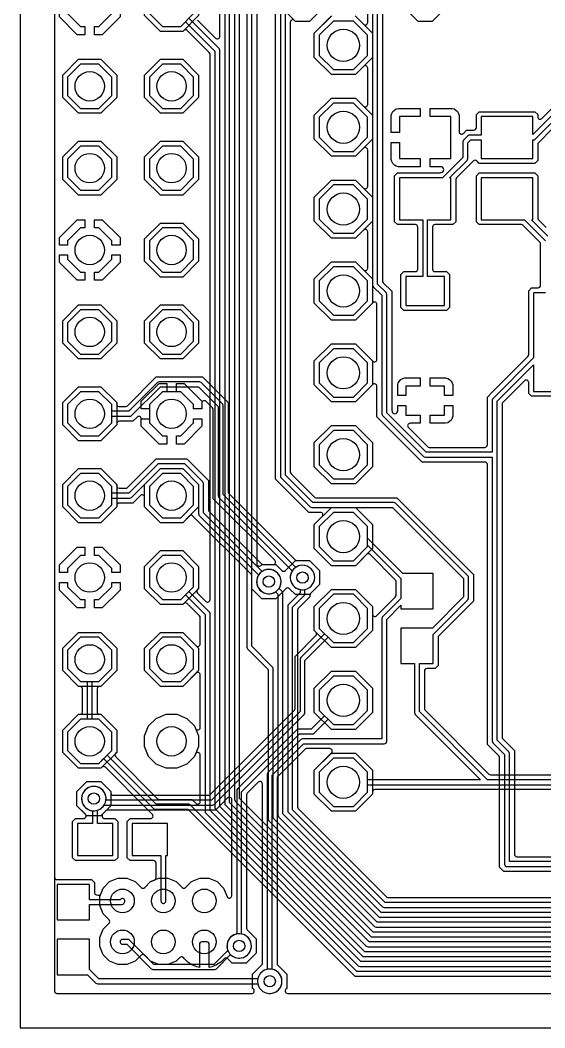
# Model space of a CAD drawing. Header units: millimetres. Extents: x 3.9 to 76.2, y 2.5 to 68.2.
# Drawn here: x 3.94 to 20.22, y 2.54 to 33.8 of the extents above; entities that cross this region are included whole.
import ezdxf

# ---------------------------------------------------------------- set-up
doc = ezdxf.new("R2010")
doc.units = ezdxf.units.MM

msp = doc.modelspace()

# ---------------------------------------------------------------- linework, layer by layer
at = {"layer": '16_copper'}
for points in [[(5.002, 67.064), (5.002, 7.217, 0.414214), (5.078, 7.14), (6.151, 7.14), (6.24, 7.051), (6.24, 6.743, 0.374459), (6.306, 6.667), (6.311, 6.667, 0.512058), (6.447, 6.714), (6.514, 6.876), (6.713, 7.075), (6.972, 7.182), (7.252, 7.182), (7.511, 7.075), (7.693, 6.893, 0.414214), (7.801, 6.893), (7.983, 7.075), (8.106, 7.126, 0.303351), (8.153, 7.196), (8.153, 7.653, 0.414214), (8.077, 7.73), (7.349, 7.73), (7.26, 7.819), (7.26, 8.945), (7.349, 9.034), (7.984, 9.034, 0.668179), (8.038, 9.164), (7.877, 9.326), (6.581, 10.622, 0.414222), (6.473, 10.622), (6.443, 10.592), (5.749, 10.592), (5.258, 11.083), (5.258, 11.777), (5.749, 12.268, 0.572064), (5.867, 12.344), (5.867, 13.056, 0.414214), (5.791, 13.132), (5.749, 13.132), (5.258, 13.623), (5.258, 14.317), (5.749, 14.808), (6.443, 14.808), (6.934, 14.317), (6.934, 13.623), (6.443, 13.132, 0.572064), (6.325, 13.056), (6.325, 12.344, 0.414214), (6.401, 12.268), (6.443, 12.268), (6.934, 11.777), (6.934, 11.083, 0.572085), (6.904, 10.945), (8.2, 9.649, 0.198912), (8.254, 9.627), (9.269, 9.627), (9.395, 9.501, 0.668179), (9.525, 9.555), (9.525, 11.003, 0.820685), (9.378, 11.032), (9.347, 10.955), (9.111, 10.719), (8.803, 10.592), (8.469, 10.592), (8.161, 10.719), (7.925, 10.955), (7.798, 11.263), (7.798, 11.597), (7.925, 11.905), (8.161, 12.141), (8.469, 12.268), (8.803, 12.268), (9.111, 12.141), (9.347, 11.905), (9.378, 11.828, 0.820685), (9.525, 11.857), (9.525, 13.49, 0.668179), (9.395, 13.544), (8.983, 13.132), (8.289, 13.132), (7.798, 13.623), (7.798, 14.317), (8.289, 14.808), (8.983, 14.808), (9.395, 14.396, 0.668179), (9.525, 14.45), (9.525, 15.266, 0.198912), (9.503, 15.32), (9.121, 15.702, 0.414222), (9.013, 15.702), (8.983, 15.672), (8.289, 15.672), (7.798, 16.163), (7.798, 16.857), (8.289, 17.348), (8.983, 17.348), (9.474, 16.857), (9.474, 16.163, 0.572085), (9.444, 16.025), (9.7, 15.77, 0.668179), (9.83, 15.823), (9.83, 32.741, 0.198912), (9.807, 32.795), (9.121, 33.482, 0.414222), (9.013, 33.482), (8.983, 33.452), (8.289, 33.452), (7.798, 33.943)], [(14.876, 41.929), (14.876, 25.584, 0.198912), (14.899, 25.53), (15.164, 25.265), (15.164, 21.59, 0.198912), (15.186, 21.536), (16.456, 20.266, 0.198912), (16.51, 20.244), (18.593, 20.244), (18.593, 11.43, 0.198912), (18.615, 11.376), (18.974, 11.017), (18.974, 7.62, 0.414214), (19.05, 7.544), (38.068, 7.544), (39.697, 5.915, 0.198912), (39.751, 5.893), (42.281, 5.893)], [(20.244, 25.345), (19.875, 25.345), (19.875, 23.329), (18.615, 22.069, 0.198912), (18.593, 22.015), (18.593, 20.396), (16.542, 20.396), (15.316, 21.622), (15.316, 25.297, 0.198912), (15.294, 25.351), (15.029, 25.616), (15.029, 41.898)], [(15.181, 41.803), (15.181, 25.71, 0.198912), (15.204, 25.656), (15.469, 25.391), (15.469, 21.716, 0.128235), (15.478, 21.679), (15.48, 21.677, 0.979353), (15.656, 21.681), (15.656, 21.848), (15.91, 21.848), (15.91, 21.55), (16.358, 21.55), (16.358, 21.296), (16.041, 21.296, 0.668179), (15.987, 21.166), (16.582, 20.571, 0.198912), (16.636, 20.549), (18.364, 20.549, 0.414214), (18.44, 20.625), (18.44, 22.11), (18.597, 22.266), (19.7, 23.369, 0.198912), (19.723, 23.423), (19.723, 25.408), (19.812, 25.497), (20.015, 25.497, 0.414214), (20.091, 25.574), (20.091, 26.864, 0.198912), (20.069, 26.918), (19.551, 27.435, 0.198912), (19.498, 27.458), (18.187, 27.458), (18.098, 27.547), (18.098, 28.973), (18.187, 29.062), (19.913, 29.062), (20.002, 28.973), (20.002, 27.662, 0.198912), (20.025, 27.609), (20.266, 27.367, 0.414214)], [(10.973, 39.465), (10.973, 14.351, 0.198912), (10.995, 14.297), (11.633, 13.659), (11.633, 9.018, 0.198912), (11.656, 8.965), (14.934, 5.687, 0.198912), (14.987, 5.664), (26.994, 5.664)], [(27.026, 5.817), (15.019, 5.817), (11.786, 9.05), (11.786, 13.691, 0.198912), (11.763, 13.744), (11.125, 14.383), (11.125, 39.497, 0.198912)], [(10.592, 37.306), (10.592, 9.629, 0.198912), (10.614, 9.575), (14.807, 5.382, 0.198912), (14.861, 5.359), (26.868, 5.359), (27.201, 5.026, 0.198912), (27.255, 5.004), (30.48, 5.004), (30.488, 5.005, 0.169977), (30.534, 5.026), (31.541, 6.034, 0.996926), (31.961, 6.665), (31.918, 6.69, 0.764883), (31.434, 6.141), (30.448, 5.156), (27.287, 5.156), (26.953, 5.489, 0.198912), (26.899, 5.512), (14.893, 5.512), (10.744, 9.66), (10.744, 37.338, 0.198912)], [(10.287, 35.071), (10.287, 9.503, 0.198912), (10.309, 9.449), (14.681, 5.077, 0.198912), (14.735, 5.055), (26.461, 5.055), (26.794, 4.721, 0.198912), (26.848, 4.699), (31.445, 4.699), (31.454, 4.7, 0.169977), (31.499, 4.721), (32.811, 6.034, 0.996926), (33.231, 6.665), (33.188, 6.69, 0.764883), (32.704, 6.141), (31.414, 4.851), (26.879, 4.851), (26.546, 5.185, 0.198912), (26.492, 5.207), (14.767, 5.207), (10.439, 9.534), (10.439, 35.103, 0.198912)], [(9.444, 33.805), (10.005, 33.245, 0.668179), (10.135, 33.299), (10.135, 34.977, 0.198912)], [(11.278, 34.951), (11.278, 16.939, 0.668189), (11.408, 16.885), (11.436, 16.914), (11.876, 16.914), (12.061, 16.729, 0.414214), (12.168, 16.729), (12.48, 17.041), (12.92, 17.041), (13.231, 16.73), (13.231, 16.29), (12.951, 16.011, 0.198912), (12.929, 15.957), (12.929, 15.907), (12.57, 15.549, 0.198912), (12.548, 15.495), (12.548, 9.397, 0.198912), (12.57, 9.343), (15.312, 6.601, 0.198912), (15.366, 6.579), (27.387, 6.579, 0.198912)], [(14.344, 33.922), (14.594, 33.672, 0.668179), (14.724, 33.726), (14.724, 34.854, 0.668179)], [(7.95, 34.006), (8.352, 33.604), (8.92, 33.604), (9.067, 33.751), (9.982, 32.836), (9.982, 9.376, 0.198912), (10.005, 9.322), (14.555, 4.772, 0.198912), (14.609, 4.75), (26.334, 4.75)], [(26.366, 4.902), (14.64, 4.902), (10.135, 9.408), (10.135, 32.868, 0.198912), (10.112, 32.921), (9.175, 33.859)], [(37.974, 7.391), (18.955, 7.391), (18.821, 7.525), (18.821, 10.923, 0.198912), (18.799, 10.977), (18.44, 11.335), (18.44, 20.015, 0.414214), (18.364, 20.091), (16.415, 20.091), (15.011, 21.495), (15.011, 22.441, 0.668179), (14.881, 22.495), (14.344, 21.958), (13.596, 21.958), (13.068, 22.486), (13.068, 23.234), (13.596, 23.762), (14.344, 23.762), (14.881, 23.225, 0.668179), (15.011, 23.279), (15.011, 24.981, 0.668179), (14.881, 25.035), (14.344, 24.498), (13.596, 24.498), (13.068, 25.026), (13.068, 25.774), (13.596, 26.302), (14.344, 26.302), (14.594, 26.052, 0.668179), (14.724, 26.106), (14.724, 27.234, 0.668179), (14.594, 27.288), (14.344, 27.038), (13.596, 27.038), (13.068, 27.566), (13.068, 28.314), (13.596, 28.842), (14.344, 28.842), (14.594, 28.592, 0.668179), (14.724, 28.646), (14.724, 29.774, 0.668179), (14.594, 29.828), (14.344, 29.578), (13.596, 29.578), (13.068, 30.106), (13.068, 30.854), (13.596, 31.382), (14.344, 31.382), (14.594, 31.132, 0.668179), (14.724, 31.186), (14.724, 32.314, 0.668179), (14.594, 32.368), (14.344, 32.118), (13.596, 32.118), (13.068, 32.646), (13.068, 33.394), (13.596, 33.922)], [(20.456, 30.426), (20.025, 29.995, 0.198912), (20.002, 29.941), (20.002, 29.447), (19.913, 29.358), (18.187, 29.358), (18.113, 29.432, 0.414214), (18.005, 29.432), (17.827, 29.254), (17.485, 28.911, 0.198912), (17.462, 28.858), (17.462, 27.547), (17.373, 27.458), (16.815, 27.458, 0.414214), (16.739, 27.381), (16.739, 26.079, 0.414214), (16.815, 26.002), (17.173, 26.002), (17.262, 25.913), (17.262, 24.887), (17.173, 24.798), (15.847, 24.798), (15.758, 24.887), (15.758, 25.913), (15.847, 26.002), (16.205, 26.002, 0.414214), (16.281, 26.079), (16.281, 27.381, 0.414214), (16.205, 27.458), (15.647, 27.458), (15.558, 27.547), (15.558, 28.973), (15.647, 29.062), (16.958, 29.062, 0.14431), (16.999, 29.075), (17.004, 29.079, 0.971919), (16.999, 29.256), (16.662, 29.256), (16.662, 29.51), (17.31, 29.51), (17.31, 30.81), (16.662, 30.81), (16.662, 31.064), (17.343, 31.064), (17.408, 31.047), (17.466, 31.013), (17.513, 30.966), (17.547, 30.908), (17.564, 30.843), (17.564, 30.339, 0.668179), (17.694, 30.286), (17.797, 30.389), (18.021, 30.389, 0.414214), (18.098, 30.465), (18.098, 30.873), (18.187, 30.962), (19.913, 30.962), (20.002, 30.873), (20.002, 30.803, 0.668179), (20.132, 30.749), (20.651, 31.267)], [(20.691, 31.092), (19.85, 30.251), (19.85, 30.81), (18.25, 30.81), (18.25, 30.236), (17.892, 30.236, 0.198912), (17.838, 30.214), (17.701, 30.077, 0.198912), (17.678, 30.023), (17.678, 29.536), (17.052, 28.91), (15.71, 28.91), (15.71, 27.61), (16.434, 27.61), (16.434, 25.85), (15.91, 25.85), (15.91, 24.95), (17.11, 24.95), (17.11, 25.85), (16.586, 25.85), (16.586, 27.61), (17.31, 27.61), (17.31, 28.91), (17.268, 28.91), (17.808, 29.451, 0.198912), (17.831, 29.505), (17.831, 29.991), (17.923, 30.084), (18.25, 30.084), (18.25, 29.51), (19.85, 29.51), (19.85, 30.084, 0.255689), (19.921, 30.106), (20.777, 30.962)], [(38.1, 7.696), (19.126, 7.696), (19.126, 11.049, 0.198912), (19.104, 11.103), (18.745, 11.462), (18.745, 21.983), (19.875, 23.113), (19.875, 22.285), (20.765, 22.285)], [(20.828, 22.133), (19.812, 22.133), (19.723, 22.222), (19.723, 22.561, 0.668179), (19.593, 22.615), (18.92, 21.943, 0.198912), (18.898, 21.889), (18.898, 11.556, 0.198912), (18.92, 11.502), (19.279, 11.144), (19.279, 7.925, 0.414214), (19.355, 7.849), (38.195, 7.849)], [(26.213, 4.597), (14.514, 4.597), (9.83, 9.282), (9.83, 15.392, 0.198912), (9.807, 15.446), (9.175, 16.079), (9.322, 16.226), (9.322, 16.794), (8.92, 17.196), (8.352, 17.196), (7.95, 16.794), (7.95, 16.226), (8.352, 15.824), (8.92, 15.824), (9.067, 15.971), (9.677, 15.361), (9.677, 9.25, 0.198912), (9.7, 9.196), (14.429, 4.467, 0.198912), (14.482, 4.445), (26.181, 4.445)], [(27.569, 6.426), (15.272, 6.426), (12.395, 9.303), (12.395, 15.589), (12.754, 15.948, 0.198912), (12.776, 16.002), (12.776, 16.139, 0.996924), (12.626, 16.882), (12.578, 16.869, 0.764884), (12.624, 16.139), (12.624, 16.034), (12.265, 15.675, 0.198912), (12.243, 15.621), (12.243, 9.271, 0.198912), (12.265, 9.217), (15.186, 6.296, 0.198912), (15.24, 6.274), (27.569, 6.274)], [(27.356, 6.121), (15.145, 6.121), (12.09, 9.176), (12.09, 16.025, 0.198912), (12.068, 16.078), (11.972, 16.174, 0.996926), (11.341, 16.594), (11.316, 16.551, 0.764883), (11.864, 16.067), (11.938, 15.993), (11.938, 9.145, 0.198912), (11.96, 9.091), (15.06, 5.991, 0.198912), (15.114, 5.969), (27.324, 5.969)], [(25.883, 4.293), (14.388, 4.293), (9.228, 9.452, 0.198912), (9.175, 9.474), (8.16, 9.474), (6.635, 10.999), (6.782, 11.146), (6.782, 11.714), (6.38, 12.116), (6.172, 12.116), (6.172, 13.284), (6.38, 13.284), (6.782, 13.686), (6.782, 14.254), (6.38, 14.656), (5.812, 14.656), (5.41, 14.254), (5.41, 13.686), (5.812, 13.284), (6.02, 13.284), (6.02, 12.116), (5.812, 12.116), (5.41, 11.714), (5.41, 11.146), (5.812, 10.744), (6.38, 10.744), (6.527, 10.891), (8.074, 9.344, 0.198912), (8.128, 9.322), (9.143, 9.322), (14.302, 4.163, 0.198912), (14.356, 4.14), (25.851, 4.14)]]:
    msp.add_lwpolyline(points, format="xyb", dxfattribs=at)
for points in [[(5.707, 33.35), (5.156, 33.901), (5.156, 34.138), (5.41, 34.138), (5.41, 34.006), (5.812, 33.604), (5.944, 33.604), (5.944, 33.35)], [(6.248, 33.35), (6.248, 33.604), (6.38, 33.604), (6.782, 34.006), (6.782, 34.138), (7.036, 34.138), (7.036, 33.901), (6.485, 33.35)], [(14.72, 32.709), (14.72, 33.331), (14.281, 33.77), (13.659, 33.77), (13.22, 33.331), (13.22, 32.709), (13.659, 32.27), (14.281, 32.27)], [(5.749, 30.912), (5.258, 31.403), (5.258, 32.097), (5.749, 32.588), (6.443, 32.588), (6.934, 32.097), (6.934, 31.403), (6.443, 30.912)], [(8.289, 30.912), (7.798, 31.403), (7.798, 32.097), (8.289, 32.588), (8.983, 32.588), (9.474, 32.097), (9.474, 31.403), (8.983, 30.912)], [(6.782, 31.466), (6.782, 32.034), (6.38, 32.436), (5.812, 32.436), (5.41, 32.034), (5.41, 31.466), (5.812, 31.064), (6.38, 31.064)], [(9.322, 31.466), (9.322, 32.034), (8.92, 32.436), (8.352, 32.436), (7.95, 32.034), (7.95, 31.466), (8.352, 31.064), (8.92, 31.064)], [(14.72, 30.169), (14.72, 30.791), (14.281, 31.23), (13.659, 31.23), (13.22, 30.791), (13.22, 30.169), (13.659, 29.73), (14.281, 29.73)], [(15.456, 30.312), (15.456, 30.843), (15.473, 30.908), (15.507, 30.966), (15.554, 31.013), (15.612, 31.047), (15.677, 31.064), (16.358, 31.064), (16.358, 30.81), (15.71, 30.81), (15.71, 30.312)], [(5.749, 28.372), (5.258, 28.863), (5.258, 29.557), (5.749, 30.048), (6.443, 30.048), (6.934, 29.557), (6.934, 28.863), (6.443, 28.372)], [(8.289, 28.372), (7.798, 28.863), (7.798, 29.557), (8.289, 30.048), (8.983, 30.048), (9.474, 29.557), (9.474, 28.863), (8.983, 28.372)], [(6.782, 28.926), (6.782, 29.494), (6.38, 29.896), (5.812, 29.896), (5.41, 29.494), (5.41, 28.926), (5.812, 28.524), (6.38, 28.524)], [(9.322, 28.926), (9.322, 29.494), (8.92, 29.896), (8.352, 29.896), (7.95, 29.494), (7.95, 28.926), (8.352, 28.524), (8.92, 28.524)], [(15.677, 29.256), (15.612, 29.273), (15.554, 29.307), (15.507, 29.354), (15.473, 29.412), (15.456, 29.477), (15.456, 30.008), (15.71, 30.008), (15.71, 29.51), (16.358, 29.51), (16.358, 29.256)], [(14.72, 27.629), (14.72, 28.251), (14.281, 28.69), (13.659, 28.69), (13.22, 28.251), (13.22, 27.629), (13.659, 27.19), (14.281, 27.19)], [(5.156, 26.822), (5.156, 27.059), (5.707, 27.61), (5.944, 27.61), (5.944, 27.356), (5.812, 27.356), (5.41, 26.954), (5.41, 26.822)], [(6.782, 26.822), (6.782, 26.954), (6.38, 27.356), (6.248, 27.356), (6.248, 27.61), (6.485, 27.61), (7.036, 27.059), (7.036, 26.822)], [(8.289, 25.832), (7.798, 26.323), (7.798, 27.017), (8.289, 27.508), (8.983, 27.508), (9.474, 27.017), (9.474, 26.323), (8.983, 25.832)], [(9.322, 26.386), (9.322, 26.954), (8.92, 27.356), (8.352, 27.356), (7.95, 26.954), (7.95, 26.386), (8.352, 25.984), (8.92, 25.984)], [(5.707, 25.73), (5.156, 26.281), (5.156, 26.518), (5.41, 26.518), (5.41, 26.386), (5.812, 25.984), (5.944, 25.984), (5.944, 25.73)], [(6.248, 25.73), (6.248, 25.984), (6.38, 25.984), (6.782, 26.386), (6.782, 26.518), (7.036, 26.518), (7.036, 26.281), (6.485, 25.73)], [(14.72, 25.089), (14.72, 25.711), (14.281, 26.15), (13.659, 26.15), (13.22, 25.711), (13.22, 25.089), (13.659, 24.65), (14.281, 24.65)], [(5.749, 23.292), (5.258, 23.783), (5.258, 24.477), (5.749, 24.968), (6.443, 24.968), (6.934, 24.477), (6.934, 23.783), (6.443, 23.292)], [(6.782, 23.846), (6.782, 24.414), (6.38, 24.816), (5.812, 24.816), (5.41, 24.414), (5.41, 23.846), (5.812, 23.444), (6.38, 23.444)], [(8.289, 23.292), (7.798, 23.783), (7.798, 24.477), (8.289, 24.968), (8.983, 24.968), (9.474, 24.477), (9.474, 23.783), (8.983, 23.292)], [(9.322, 23.846), (9.322, 24.414), (8.92, 24.816), (8.352, 24.816), (7.95, 24.414), (7.95, 23.846), (8.352, 23.444), (8.92, 23.444)], [(14.72, 22.549), (14.72, 23.171), (14.281, 23.61), (13.659, 23.61), (13.22, 23.171), (13.22, 22.549), (13.659, 22.11), (14.281, 22.11)], [(7.696, 21.742), (7.696, 21.979), (8.247, 22.53), (8.484, 22.53), (8.484, 22.276), (8.352, 22.276), (7.95, 21.874), (7.95, 21.742)], [(9.322, 21.742), (9.322, 21.874), (8.92, 22.276), (8.788, 22.276), (8.788, 22.53), (9.025, 22.53), (9.576, 21.979), (9.576, 21.742)], [(15.656, 22.152), (15.656, 22.483), (15.673, 22.548), (15.707, 22.606), (15.754, 22.653), (15.812, 22.687), (15.877, 22.704), (16.358, 22.704), (16.358, 22.45), (15.91, 22.45), (15.91, 22.152)], [(17.11, 22.152), (17.11, 22.45), (16.662, 22.45), (16.662, 22.704), (17.143, 22.704), (17.208, 22.687), (17.266, 22.653), (17.313, 22.606), (17.347, 22.548), (17.364, 22.483), (17.364, 22.152)], [(5.749, 20.752), (5.258, 21.243), (5.258, 21.937), (5.749, 22.428), (6.443, 22.428), (6.934, 21.937), (6.934, 21.243), (6.443, 20.752)], [(6.782, 21.306), (6.782, 21.874), (6.38, 22.276), (5.812, 22.276), (5.41, 21.874), (5.41, 21.306), (5.812, 20.904), (6.38, 20.904)], [(16.662, 21.296), (16.662, 21.55), (17.11, 21.55), (17.11, 21.848), (17.364, 21.848), (17.364, 21.517), (17.347, 21.452), (17.313, 21.394), (17.266, 21.347), (17.208, 21.313), (17.143, 21.296)], [(8.247, 20.65), (7.696, 21.201), (7.696, 21.438), (7.95, 21.438), (7.95, 21.306), (8.352, 20.904), (8.484, 20.904), (8.484, 20.65)], [(8.788, 20.65), (8.788, 20.904), (8.92, 20.904), (9.322, 21.306), (9.322, 21.438), (9.576, 21.438), (9.576, 21.201), (9.025, 20.65)], [(13.596, 19.418), (13.068, 19.946), (13.068, 20.694), (13.596, 21.222), (14.344, 21.222), (14.872, 20.694), (14.872, 19.946), (14.344, 19.418)], [(14.72, 20.009), (14.72, 20.631), (14.281, 21.07), (13.659, 21.07), (13.22, 20.631), (13.22, 20.009), (13.659, 19.57), (14.281, 19.57)], [(5.749, 18.212), (5.258, 18.703), (5.258, 19.397), (5.749, 19.888), (6.443, 19.888), (6.934, 19.397), (6.934, 18.703), (6.443, 18.212)], [(6.782, 18.766), (6.782, 19.334), (6.38, 19.736), (5.812, 19.736), (5.41, 19.334), (5.41, 18.766), (5.812, 18.364), (6.38, 18.364)], [(8.289, 18.212), (7.798, 18.703), (7.798, 19.397), (8.289, 19.888), (8.983, 19.888), (9.474, 19.397), (9.474, 18.703), (8.983, 18.212)], [(9.322, 18.766), (9.322, 19.334), (8.92, 19.736), (8.352, 19.736), (7.95, 19.334), (7.95, 18.766), (8.352, 18.364), (8.92, 18.364)], [(13.596, 16.878), (13.068, 17.406), (13.068, 18.154), (13.596, 18.682), (14.344, 18.682), (14.872, 18.154), (14.872, 17.406), (14.344, 16.878)], [(14.72, 17.469), (14.72, 18.091), (14.281, 18.53), (13.659, 18.53), (13.22, 18.091), (13.22, 17.469), (13.659, 17.03), (14.281, 17.03)], [(5.156, 16.662), (5.156, 16.899), (5.707, 17.45), (5.944, 17.45), (5.944, 17.196), (5.812, 17.196), (5.41, 16.794), (5.41, 16.662)], [(6.782, 16.662), (6.782, 16.794), (6.38, 17.196), (6.248, 17.196), (6.248, 17.45), (6.485, 17.45), (7.036, 16.899), (7.036, 16.662)], [(5.707, 15.57), (5.156, 16.121), (5.156, 16.358), (5.41, 16.358), (5.41, 16.226), (5.812, 15.824), (5.944, 15.824), (5.944, 15.57)], [(6.248, 15.57), (6.248, 15.824), (6.38, 15.824), (6.782, 16.226), (6.782, 16.358), (7.036, 16.358), (7.036, 16.121), (6.485, 15.57)], [(13.596, 14.338), (13.068, 14.866), (13.068, 15.614), (13.596, 16.142), (14.344, 16.142), (14.872, 15.614), (14.872, 14.866), (14.344, 14.338)], [(14.72, 14.929), (14.72, 15.551), (14.281, 15.99), (13.659, 15.99), (13.22, 15.551), (13.22, 14.929), (13.659, 14.49), (14.281, 14.49)], [(9.322, 13.686), (9.322, 14.254), (8.92, 14.656), (8.352, 14.656), (7.95, 14.254), (7.95, 13.686), (8.352, 13.284), (8.92, 13.284)], [(13.596, 11.798), (13.068, 12.326), (13.068, 13.074), (13.596, 13.602), (14.344, 13.602), (14.872, 13.074), (14.872, 12.326), (14.344, 11.798)], [(14.72, 12.389), (14.72, 13.011), (14.281, 13.45), (13.659, 13.45), (13.22, 13.011), (13.22, 12.389), (13.659, 11.95), (14.281, 11.95)], [(13.596, 9.258), (13.068, 9.786), (13.068, 10.534), (13.596, 11.062), (14.344, 11.062), (14.872, 10.534), (14.872, 9.786), (14.344, 9.258)], [(14.72, 9.849), (14.72, 10.471), (14.281, 10.91), (13.659, 10.91), (13.22, 10.471), (13.22, 9.849), (13.659, 9.41), (14.281, 9.41)]]:
    msp.add_lwpolyline(points, close=True, dxfattribs=at)
for points in [[(13.231, 34.07), (12.92, 33.759), (12.48, 33.759), (12.169, 34.07)], [(17.009, 34.039), (16.73, 33.759), (16.29, 33.759), (15.979, 34.07)], [(20.32, 27.098), (19.808, 27.61), (19.85, 27.61), (19.85, 28.91), (18.25, 28.91), (18.25, 27.61), (19.592, 27.61), (20.244, 26.958)]]:
    msp.add_lwpolyline(points, dxfattribs=at)
for points in [[(5.649, 7.73), (5.56, 7.819), (5.56, 8.945), (5.649, 9.034), (5.906, 9.034, 0.668179), (5.96, 9.164), (5.692, 9.432), (5.692, 9.872), (6.003, 10.183), (6.443, 10.183), (6.754, 9.872), (6.754, 9.432), (6.513, 9.192, 0.742312), (6.567, 9.034), (6.875, 9.034), (6.964, 8.945), (6.964, 7.819), (6.875, 7.73)], [(6.812, 8.882), (6.338, 8.882), (6.338, 9.291, 0.945126), (6.149, 10.024), (6.101, 10.011, 0.806958), (6.186, 9.275), (6.186, 8.882), (5.712, 8.882), (5.712, 7.882), (6.812, 7.882)], [(8.393, 6.402, 0.371202), (8.458, 6.477), (8.458, 7.882), (8.512, 7.882), (8.512, 8.882), (7.412, 8.882), (7.412, 7.882), (8.306, 7.882), (8.306, 6.477), (8.309, 6.455), (8.318, 6.436), (8.332, 6.419), (8.351, 6.408), (8.372, 6.402)], [(6.088, 6.362), (7.073, 6.362, 0.368412), (7.166, 6.423), (7.179, 6.441, 0.752253), (7.075, 6.543), (7.058, 6.531), (7.041, 6.514), (6.088, 6.514), (6.088, 6.988), (5.088, 6.988), (5.088, 5.888), (6.088, 5.888)], [(9.984, 4.351, 0.169977), (10.029, 4.372), (10.469, 4.811, 0.965731), (11.02, 5.33), (10.985, 5.365, 0.786624), (10.383, 4.941), (9.944, 4.502), (8.09, 4.502), (7.331, 5.261, 0.198912), (7.277, 5.283), (7.112, 5.283, 0.871067), (7.091, 5.134), (7.112, 5.131), (7.246, 5.131), (8.005, 4.372, 0.198912), (8.058, 4.35), (9.976, 4.35)], [(11.758, 3.613, 1), (11.61, 4.357), (11.562, 4.344, 0.2663), (11.313, 4.061), (6.373, 4.061), (6.088, 4.346), (6.088, 5.288), (5.088, 5.288), (5.088, 4.188), (6.03, 4.188), (6.287, 3.931, 0.198912), (6.341, 3.909), (11.313, 3.909), (11.325, 3.863), (11.344, 3.817), (11.369, 3.774), (11.399, 3.735), (11.434, 3.7), (11.473, 3.67), (11.516, 3.645), (11.562, 3.626), (11.61, 3.613), (11.659, 3.607), (11.709, 3.607)]]:
    msp.add_lwpolyline(points, format="xyb", close=True, dxfattribs=at)
at = {"layer": '1_copper'}
for points in [[(5.002, 66.548), (5.002, 3.683, 0.414214), (5.078, 3.607), (11.128, 3.607, 0.668189), (11.182, 3.737), (11.153, 3.765), (11.153, 4.205), (11.433, 4.484, 0.198912), (11.455, 4.538), (11.455, 10.109, 0.668179), (11.325, 10.163), (10.986, 9.824, 0.198912), (10.964, 9.77), (10.964, 5.633, 0.198912), (10.986, 5.579), (11.266, 5.3), (11.266, 4.86), (10.955, 4.549), (10.515, 4.549), (10.379, 4.686, 0.414214), (10.271, 4.686), (10.166, 4.581), (10.034, 4.492), (9.887, 4.432), (9.804, 4.415), (9.804, 5.131, 0.414214), (9.728, 5.207), (9.576, 5.207, 0.414214), (9.5, 5.131), (9.5, 4.415), (9.417, 4.432), (9.27, 4.492), (9.138, 4.581), (9.026, 4.693, 0.566532), (8.896, 4.724), (8.781, 4.609), (8.522, 4.502), (8.242, 4.502), (7.983, 4.609), (7.801, 4.791, 0.414214), (7.693, 4.791), (7.511, 4.609), (7.252, 4.502), (6.972, 4.502), (6.713, 4.609), (6.514, 4.808), (6.407, 5.067), (6.407, 5.347), (6.514, 5.606), (6.696, 5.788, 0.414214), (6.696, 5.896), (6.514, 6.078), (6.407, 6.337), (6.407, 6.617), (6.514, 6.876), (6.713, 7.075), (6.972, 7.182), (7.252, 7.182), (7.511, 7.075), (7.693, 6.893, 0.414214), (7.801, 6.893), (7.983, 7.075), (8.242, 7.182), (8.522, 7.182), (8.781, 7.075), (8.963, 6.893, 0.414214), (9.071, 6.893), (9.253, 7.075), (9.512, 7.182), (9.792, 7.182), (10.051, 7.075), (10.25, 6.876), (10.36, 6.61, 0.820685), (10.506, 6.639), (10.506, 9.618, 0.668179), (10.376, 9.672), (10.157, 9.453), (10.001, 9.296), (6.649, 9.296, 0.198912), (6.595, 9.274), (6.443, 9.121), (6.003, 9.121), (5.692, 9.432), (5.692, 9.872), (6.003, 10.183), (6.443, 10.183), (6.754, 9.872, 0.570701), (6.83, 9.754), (9.78, 9.754, 0.198912), (9.834, 9.776), (12.449, 12.391, 0.198912), (12.471, 12.445), (12.471, 14.065), (13.116, 14.71, 0.414214), (13.116, 14.817), (13.068, 14.866), (13.068, 15.614), (13.596, 16.142), (14.344, 16.142), (14.872, 15.614), (14.872, 15.38, 0.668179), (15.002, 15.326), (15.581, 15.905, 0.198912), (15.604, 15.958), (15.604, 16.388, 0.198912), (15.581, 16.441), (14.798, 17.224, 0.414214), (14.691, 17.224), (14.344, 16.878), (13.596, 16.878), (13.068, 17.406), (13.068, 18.154), (13.314, 18.4, 0.668179), (13.26, 18.53), (12.897, 18.53), (11.865, 19.562), (11.865, 62.988)], [(12.017, 62.893), (12.017, 19.657, 0.198912), (12.039, 19.603), (12.938, 18.705, 0.198912), (12.991, 18.682), (15.5, 18.682), (17.704, 16.478), (17.704, 15.907), (16.737, 14.94), (15.756, 14.94), (15.756, 13.84), (16.18, 13.84), (16.18, 12.319, 0.198912), (16.202, 12.265), (18.231, 10.236), (14.72, 10.236), (14.72, 10.471), (14.281, 10.91), (13.659, 10.91), (13.22, 10.471), (13.22, 9.849), (13.659, 9.41), (14.281, 9.41), (14.72, 9.849), (14.72, 10.084), (26.299, 10.084)], [(26.299, 10.236), (18.447, 10.236), (16.332, 12.351), (16.332, 13.84), (16.756, 13.84), (16.756, 14.743), (17.834, 15.821, 0.198912), (17.856, 15.875), (17.856, 16.51, 0.198912), (17.834, 16.564), (15.585, 18.812, 0.198912), (15.531, 18.835), (13.023, 18.835), (12.169, 19.688), (12.169, 62.862)], [(13.199, 34.039), (12.92, 33.759), (12.48, 33.759, 0.859708), (12.322, 33.734), (12.322, 19.783, 0.198912), (12.344, 19.729), (13.064, 19.01, 0.198912), (13.118, 18.987), (15.626, 18.987), (18.009, 16.605), (18.009, 15.78), (16.931, 14.702, 0.198912), (16.908, 14.649), (16.908, 13.777), (16.819, 13.688), (16.561, 13.688, 0.414214), (16.485, 13.611), (16.485, 12.445, 0.198912), (16.507, 12.391), (18.487, 10.411, 0.198912), (18.541, 10.389), (26.117, 10.389, 0.198912)], [(14.335, 33.931), (14.872, 33.394), (14.872, 32.646), (14.344, 32.118), (13.596, 32.118), (13.068, 32.646), (13.068, 33.394), (13.605, 33.931, 0.668179)], [(17.041, 34.07), (16.73, 33.759), (16.29, 33.759), (16.011, 34.039, 0.198912)], [(26.117, 9.931), (14.949, 9.931, 0.414214), (14.872, 9.855), (14.872, 9.786), (14.344, 9.258), (13.596, 9.258), (13.068, 9.786), (13.068, 10.534), (13.605, 11.071, 0.668179), (13.551, 11.201), (12.826, 11.201, 0.198912), (12.772, 11.179), (11.935, 10.342, 0.198912), (11.913, 10.288), (11.913, 4.538, 0.198912), (11.935, 4.484), (12.215, 4.205), (12.215, 3.765, 0.859708), (12.24, 3.607), (49.806, 3.607, 0.414214)]]:
    msp.add_lwpolyline(points, format="xyb", dxfattribs=at)
for points in [[(8.289, 33.452), (7.798, 33.943), (7.798, 34.637), (8.289, 35.128), (8.983, 35.128), (9.474, 34.637), (9.474, 33.943), (8.983, 33.452)], [(9.322, 34.006), (9.322, 34.574), (8.92, 34.976), (8.352, 34.976), (7.95, 34.574), (7.95, 34.006), (8.352, 33.604), (8.92, 33.604)], [(5.707, 33.35), (5.156, 33.901), (5.156, 34.138), (5.41, 34.138), (5.41, 34.006), (5.812, 33.604), (5.944, 33.604), (5.944, 33.35)], [(6.248, 33.35), (6.248, 33.604), (6.38, 33.604), (6.782, 34.006), (6.782, 34.138), (7.036, 34.138), (7.036, 33.901), (6.485, 33.35)], [(14.72, 32.709), (14.72, 33.331), (14.281, 33.77), (13.659, 33.77), (13.22, 33.331), (13.22, 32.709), (13.659, 32.27), (14.281, 32.27)], [(5.749, 30.912), (5.258, 31.403), (5.258, 32.097), (5.749, 32.588), (6.443, 32.588), (6.934, 32.097), (6.934, 31.403), (6.443, 30.912)], [(8.289, 30.912), (7.798, 31.403), (7.798, 32.097), (8.289, 32.588), (8.983, 32.588), (9.474, 32.097), (9.474, 31.403), (8.983, 30.912)], [(6.782, 31.466), (6.782, 32.034), (6.38, 32.436), (5.812, 32.436), (5.41, 32.034), (5.41, 31.466), (5.812, 31.064), (6.38, 31.064)], [(9.322, 31.466), (9.322, 32.034), (8.92, 32.436), (8.352, 32.436), (7.95, 32.034), (7.95, 31.466), (8.352, 31.064), (8.92, 31.064)], [(13.596, 29.578), (13.068, 30.106), (13.068, 30.854), (13.596, 31.382), (14.344, 31.382), (14.872, 30.854), (14.872, 30.106), (14.344, 29.578)], [(14.72, 30.169), (14.72, 30.791), (14.281, 31.23), (13.659, 31.23), (13.22, 30.791), (13.22, 30.169), (13.659, 29.73), (14.281, 29.73)], [(5.749, 28.372), (5.258, 28.863), (5.258, 29.557), (5.749, 30.048), (6.443, 30.048), (6.934, 29.557), (6.934, 28.863), (6.443, 28.372)], [(8.289, 28.372), (7.798, 28.863), (7.798, 29.557), (8.289, 30.048), (8.983, 30.048), (9.474, 29.557), (9.474, 28.863), (8.983, 28.372)], [(6.782, 28.926), (6.782, 29.494), (6.38, 29.896), (5.812, 29.896), (5.41, 29.494), (5.41, 28.926), (5.812, 28.524), (6.38, 28.524)], [(9.322, 28.926), (9.322, 29.494), (8.92, 29.896), (8.352, 29.896), (7.95, 29.494), (7.95, 28.926), (8.352, 28.524), (8.92, 28.524)], [(13.596, 27.038), (13.068, 27.566), (13.068, 28.314), (13.596, 28.842), (14.344, 28.842), (14.872, 28.314), (14.872, 27.566), (14.344, 27.038)], [(14.72, 27.629), (14.72, 28.251), (14.281, 28.69), (13.659, 28.69), (13.22, 28.251), (13.22, 27.629), (13.659, 27.19), (14.281, 27.19)], [(5.156, 26.822), (5.156, 27.059), (5.707, 27.61), (5.944, 27.61), (5.944, 27.356), (5.812, 27.356), (5.41, 26.954), (5.41, 26.822)], [(6.782, 26.822), (6.782, 26.954), (6.38, 27.356), (6.248, 27.356), (6.248, 27.61), (6.485, 27.61), (7.036, 27.059), (7.036, 26.822)], [(8.289, 25.832), (7.798, 26.323), (7.798, 27.017), (8.289, 27.508), (8.983, 27.508), (9.474, 27.017), (9.474, 26.323), (8.983, 25.832)], [(9.322, 26.386), (9.322, 26.954), (8.92, 27.356), (8.352, 27.356), (7.95, 26.954), (7.95, 26.386), (8.352, 25.984), (8.92, 25.984)], [(5.707, 25.73), (5.156, 26.281), (5.156, 26.518), (5.41, 26.518), (5.41, 26.386), (5.812, 25.984), (5.944, 25.984), (5.944, 25.73)], [(6.248, 25.73), (6.248, 25.984), (6.38, 25.984), (6.782, 26.386), (6.782, 26.518), (7.036, 26.518), (7.036, 26.281), (6.485, 25.73)], [(13.596, 24.498), (13.068, 25.026), (13.068, 25.774), (13.596, 26.302), (14.344, 26.302), (14.872, 25.774), (14.872, 25.026), (14.344, 24.498)], [(14.72, 25.089), (14.72, 25.711), (14.281, 26.15), (13.659, 26.15), (13.22, 25.711), (13.22, 25.089), (13.659, 24.65), (14.281, 24.65)], [(5.749, 23.292), (5.258, 23.783), (5.258, 24.477), (5.749, 24.968), (6.443, 24.968), (6.934, 24.477), (6.934, 23.783), (6.443, 23.292)], [(6.782, 23.846), (6.782, 24.414), (6.38, 24.816), (5.812, 24.816), (5.41, 24.414), (5.41, 23.846), (5.812, 23.444), (6.38, 23.444)], [(8.289, 23.292), (7.798, 23.783), (7.798, 24.477), (8.289, 24.968), (8.983, 24.968), (9.474, 24.477), (9.474, 23.783), (8.983, 23.292)], [(9.322, 23.846), (9.322, 24.414), (8.92, 24.816), (8.352, 24.816), (7.95, 24.414), (7.95, 23.846), (8.352, 23.444), (8.92, 23.444)], [(13.596, 21.958), (13.068, 22.486), (13.068, 23.234), (13.596, 23.762), (14.344, 23.762), (14.872, 23.234), (14.872, 22.486), (14.344, 21.958)], [(14.72, 22.549), (14.72, 23.171), (14.281, 23.61), (13.659, 23.61), (13.22, 23.171), (13.22, 22.549), (13.659, 22.11), (14.281, 22.11)], [(8.788, 20.65), (8.788, 20.904), (8.92, 20.904), (9.322, 21.306), (9.322, 21.438), (9.576, 21.438), (9.576, 21.201), (9.025, 20.65)], [(13.596, 19.418), (13.068, 19.946), (13.068, 20.694), (13.596, 21.222), (14.344, 21.222), (14.872, 20.694), (14.872, 19.946), (14.344, 19.418)], [(14.72, 20.009), (14.72, 20.631), (14.281, 21.07), (13.659, 21.07), (13.22, 20.631), (13.22, 20.009), (13.659, 19.57), (14.281, 19.57)], [(9.322, 18.766), (9.322, 19.334), (8.92, 19.736), (8.352, 19.736), (7.95, 19.334), (7.95, 18.766), (8.352, 18.364), (8.92, 18.364)], [(5.156, 16.662), (5.156, 16.899), (5.707, 17.45), (5.944, 17.45), (5.944, 17.196), (5.812, 17.196), (5.41, 16.794), (5.41, 16.662)], [(6.782, 16.662), (6.782, 16.794), (6.38, 17.196), (6.248, 17.196), (6.248, 17.45), (6.485, 17.45), (7.036, 16.899), (7.036, 16.662)], [(8.289, 15.672), (7.798, 16.163), (7.798, 16.857), (8.289, 17.348), (8.983, 17.348), (9.474, 16.857), (9.474, 16.163), (8.983, 15.672)], [(9.322, 16.226), (9.322, 16.794), (8.92, 17.196), (8.352, 17.196), (7.95, 16.794), (7.95, 16.226), (8.352, 15.824), (8.92, 15.824)], [(5.707, 15.57), (5.156, 16.121), (5.156, 16.358), (5.41, 16.358), (5.41, 16.226), (5.812, 15.824), (5.944, 15.824), (5.944, 15.57)], [(6.248, 15.57), (6.248, 15.824), (6.38, 15.824), (6.782, 16.226), (6.782, 16.358), (7.036, 16.358), (7.036, 16.121), (6.485, 15.57)], [(5.749, 13.132), (5.258, 13.623), (5.258, 14.317), (5.749, 14.808), (6.443, 14.808), (6.934, 14.317), (6.934, 13.623), (6.443, 13.132)], [(8.289, 13.132), (7.798, 13.623), (7.798, 14.317), (8.289, 14.808), (8.983, 14.808), (9.474, 14.317), (9.474, 13.623), (8.983, 13.132)], [(6.782, 13.686), (6.782, 14.254), (6.38, 14.656), (5.812, 14.656), (5.41, 14.254), (5.41, 13.686), (5.812, 13.284), (6.38, 13.284)], [(9.322, 13.686), (9.322, 14.254), (8.92, 14.656), (8.352, 14.656), (7.95, 14.254), (7.95, 13.686), (8.352, 13.284), (8.92, 13.284)], [(5.749, 10.592), (5.258, 11.083), (5.258, 11.777), (5.749, 12.268), (6.443, 12.268), (6.934, 11.777), (6.934, 11.083), (6.443, 10.592)], [(8.469, 10.592), (8.161, 10.719), (7.925, 10.955), (7.798, 11.263), (7.798, 11.597), (7.925, 11.905), (8.161, 12.141), (8.469, 12.268), (8.803, 12.268), (9.111, 12.141), (9.347, 11.905), (9.474, 11.597), (9.474, 11.263), (9.347, 10.955), (9.111, 10.719), (8.803, 10.592)], [(6.782, 11.146), (6.782, 11.714), (6.38, 12.116), (5.812, 12.116), (5.41, 11.714), (5.41, 11.146), (5.812, 10.744), (6.38, 10.744)]]:
    msp.add_lwpolyline(points, close=True, dxfattribs=at)
for points in [[(8.92, 22.276), (8.352, 22.276), (7.95, 21.874), (7.95, 21.306), (8.352, 20.904), (8.484, 20.904), (8.484, 20.65), (8.247, 20.65), (7.696, 21.201), (7.696, 21.436, 0.668179), (7.566, 21.49), (7.438, 21.361), (7.01, 21.361, 0.414214), (6.934, 21.285), (6.934, 21.243), (6.443, 20.752), (5.749, 20.752), (5.258, 21.243), (5.258, 21.937), (5.749, 22.428), (6.443, 22.428), (6.934, 21.937, 0.572064), (7.01, 21.819), (7.217, 21.819, 0.198912), (7.27, 21.841), (8.163, 22.733), (9.594, 22.733), (10.389, 21.939), (10.389, 19.176, 0.198912), (10.411, 19.122), (12.47, 17.063, 0.198912), (12.524, 17.041), (12.92, 17.041), (13.231, 16.73), (13.231, 16.29), (12.92, 15.979), (12.48, 15.979), (12.295, 16.164, 0.414214), (12.188, 16.164), (11.876, 15.852), (11.436, 15.852), (11.125, 16.163), (11.125, 16.559, 0.198912), (11.103, 16.613), (9.311, 18.404, 0.493303), (9.192, 18.42), (8.983, 18.212), (8.289, 18.212), (7.798, 18.703), (7.798, 18.998, 0.668179), (7.668, 19.052), (7.438, 18.821), (7.01, 18.821, 0.414214), (6.934, 18.745), (6.934, 18.703), (6.443, 18.212), (5.749, 18.212), (5.258, 18.703), (5.258, 19.397), (5.749, 19.888), (6.443, 19.888), (6.934, 19.397, 0.572064), (7.01, 19.279), (7.217, 19.279, 0.198912), (7.27, 19.301), (8.163, 20.193), (9.109, 20.193), (9.779, 19.523), (9.779, 18.615, 0.198912), (9.801, 18.561), (11.426, 16.936, 0.198912), (11.48, 16.914), (11.789, 16.914, 0.668179), (11.843, 17.044), (9.931, 18.955), (9.931, 21.718, 0.198912), (9.909, 21.772), (9.706, 21.975, 0.668179), (9.576, 21.921), (9.576, 21.742), (9.322, 21.742), (9.322, 21.874)], [(12.774, 16.138, 1), (12.626, 16.882), (12.578, 16.869, 0.063998), (12.491, 16.826), (10.236, 19.082), (10.236, 21.844, 0.198912), (10.214, 21.898), (9.553, 22.558, 0.198912), (9.5, 22.581), (8.257, 22.581, 0.198912), (8.203, 22.558), (7.311, 21.666), (6.782, 21.666), (6.782, 21.874), (6.38, 22.276), (5.812, 22.276), (5.41, 21.874), (5.41, 21.306), (5.812, 20.904), (6.38, 20.904), (6.782, 21.306), (6.782, 21.514), (7.343, 21.514, 0.198912), (7.397, 21.536), (8.289, 22.428), (9.468, 22.428), (10.084, 21.812), (10.084, 19.05, 0.198912), (10.106, 18.996), (12.384, 16.719), (12.36, 16.678), (12.341, 16.632), (12.328, 16.584), (12.322, 16.535), (12.322, 16.485), (12.328, 16.436), (12.341, 16.388), (12.36, 16.342), (12.385, 16.299), (12.415, 16.26), (12.45, 16.225), (12.489, 16.195), (12.532, 16.17), (12.578, 16.151), (12.626, 16.138), (12.675, 16.132), (12.725, 16.132)], [(11.73, 16.011, 1), (11.582, 16.755), (11.534, 16.742, 0.063998), (11.447, 16.699), (9.627, 18.52), (9.627, 19.429, 0.198912), (9.604, 19.483), (9.069, 20.018, 0.198912), (9.015, 20.041), (8.257, 20.041, 0.198912), (8.203, 20.018), (7.311, 19.126), (6.782, 19.126), (6.782, 19.334), (6.38, 19.736), (5.812, 19.736), (5.41, 19.334), (5.41, 18.766), (5.812, 18.364), (6.38, 18.364), (6.782, 18.766), (6.782, 18.974), (7.343, 18.974, 0.198912), (7.397, 18.996), (8.289, 19.888), (8.983, 19.888), (9.474, 19.397), (9.474, 18.488, 0.198912), (9.497, 18.435), (11.339, 16.592), (11.316, 16.551), (11.297, 16.505), (11.284, 16.457), (11.278, 16.408), (11.278, 16.358), (11.284, 16.309), (11.297, 16.261), (11.316, 16.215), (11.341, 16.172), (11.371, 16.133), (11.406, 16.098), (11.445, 16.068), (11.488, 16.043), (11.534, 16.024), (11.582, 16.011), (11.631, 16.005), (11.681, 16.005)], [(11.758, 3.613, 0.818106), (11.76, 4.356), (11.76, 10.382), (12.732, 11.354), (15.24, 11.354, 0.414214), (15.316, 11.43), (15.316, 15.208), (15.756, 15.648), (15.756, 15.54), (16.756, 15.54), (16.756, 16.64), (15.814, 16.64), (14.72, 17.734), (14.72, 18.091), (14.281, 18.53), (13.659, 18.53), (13.22, 18.091), (13.22, 17.469), (13.659, 17.03), (14.281, 17.03), (14.72, 17.469), (14.72, 17.518), (15.756, 16.482), (15.756, 15.864), (15.186, 15.294, 0.198912), (15.164, 15.24), (15.164, 11.506), (12.7, 11.506, 0.198912), (12.646, 11.484), (11.63, 10.468, 0.198912), (11.608, 10.414), (11.608, 4.356), (11.562, 4.344), (11.516, 4.325), (11.473, 4.3), (11.434, 4.27), (11.399, 4.235), (11.369, 4.196), (11.344, 4.153), (11.325, 4.107), (11.312, 4.059), (11.306, 4.01), (11.306, 3.96), (11.312, 3.911), (11.325, 3.863), (11.344, 3.817), (11.369, 3.774), (11.399, 3.735), (11.434, 3.7), (11.473, 3.67), (11.516, 3.645), (11.562, 3.626), (11.61, 3.613), (11.659, 3.607), (11.709, 3.607)], [(6.297, 9.28, 0.204748), (6.542, 9.449), (9.906, 9.449, 0.198912), (9.96, 9.471), (12.754, 12.265, 0.198912), (12.776, 12.319), (12.776, 13.938), (13.494, 14.656), (13.659, 14.49), (14.281, 14.49), (14.72, 14.929), (14.72, 15.551), (14.281, 15.99), (13.659, 15.99), (13.22, 15.551), (13.22, 14.929), (13.386, 14.764), (12.646, 14.024, 0.198912), (12.624, 13.97), (12.624, 12.351), (9.874, 9.601), (6.598, 9.601), (6.601, 9.627), (6.601, 9.677), (6.595, 9.726), (6.582, 9.774), (6.563, 9.82), (6.538, 9.863), (6.508, 9.902), (6.473, 9.937), (6.434, 9.967), (6.391, 9.992), (6.345, 10.011), (6.297, 10.024), (6.248, 10.03), (6.198, 10.03), (6.149, 10.024), (6.101, 10.011), (6.055, 9.992), (6.012, 9.967), (5.973, 9.937), (5.938, 9.902), (5.908, 9.863), (5.883, 9.82), (5.864, 9.774), (5.851, 9.726), (5.845, 9.677), (5.845, 9.627), (5.851, 9.578), (5.864, 9.53), (5.883, 9.484), (5.908, 9.441), (5.938, 9.402), (5.973, 9.367), (6.012, 9.337), (6.055, 9.312), (6.101, 9.293), (6.149, 9.28), (6.198, 9.274), (6.248, 9.274)], [(10.809, 4.708, 0.818106), (10.811, 5.451), (10.811, 9.865), (12.605, 11.659), (13.005, 11.659, 0.198912), (13.059, 11.681), (13.494, 12.116), (13.659, 11.95), (14.281, 11.95), (14.72, 12.389), (14.72, 13.011), (14.281, 13.45), (13.659, 13.45), (13.22, 13.011), (13.22, 12.389), (13.386, 12.224), (12.973, 11.811), (12.574, 11.811, 0.198912), (12.52, 11.789), (10.681, 9.95, 0.198912), (10.659, 9.896), (10.659, 5.451), (10.613, 5.439), (10.567, 5.42), (10.524, 5.395), (10.485, 5.365), (10.45, 5.33), (10.42, 5.291), (10.395, 5.248), (10.376, 5.202), (10.363, 5.154), (10.357, 5.105), (10.357, 5.055), (10.363, 5.006), (10.376, 4.958), (10.395, 4.912), (10.42, 4.869), (10.45, 4.83), (10.485, 4.795), (10.524, 4.765), (10.567, 4.74), (10.613, 4.721), (10.661, 4.708), (10.71, 4.702), (10.76, 4.702)]]:
    msp.add_lwpolyline(points, format="xyb", close=True, dxfattribs=at)
at = {"layer": 'drills_PTH'}
for centre, radius in [((13.97, 33.02), 0.5), ((6.096, 31.75), 0.457), ((8.636, 31.75), 0.457), ((13.97, 30.48), 0.5), ((6.096, 29.21), 0.457), ((8.636, 29.21), 0.457), ((13.97, 27.94), 0.5), ((6.096, 26.67), 0.457), ((8.636, 26.67), 0.457), ((13.97, 25.4), 0.5), ((6.096, 24.13), 0.457), ((8.636, 24.13), 0.457), ((13.97, 22.86), 0.5), ((6.096, 21.59), 0.457), ((8.636, 21.59), 0.457), ((13.97, 20.32), 0.5), ((6.096, 19.05), 0.457), ((8.636, 19.05), 0.457), ((13.97, 17.78), 0.5), ((6.096, 16.51), 0.457), ((8.636, 16.51), 0.457), ((13.97, 15.24), 0.5), ((6.096, 13.97), 0.457), ((8.636, 13.97), 0.457), ((13.97, 12.7), 0.5), ((6.096, 11.43), 0.457), ((8.636, 11.43), 0.457), ((13.97, 10.16), 0.5), ((7.112, 6.477), 0.368), ((8.382, 6.477), 0.368), ((9.652, 6.477), 0.368), ((7.112, 5.207), 0.368), ((8.382, 5.207), 0.368), ((9.652, 5.207), 0.368)]:
    msp.add_circle(centre, radius, dxfattribs=at)
at = {"layer": 'drills_via_1_16'}
for centre in [(12.7, 16.51), (11.656, 16.383), (6.223, 9.652), (10.735, 5.08), (11.684, 3.985)]:
    msp.add_circle(centre, 0.175, dxfattribs=at)
at = {"layer": 'outline'}
msp.add_lwpolyline([(3.935, 2.54), (63.627, 2.54), (63.627, 68.207), (3.935, 68.207), (3.935, 2.54)], close=True, dxfattribs=at)

doc.saveas('drawing.dxf')
